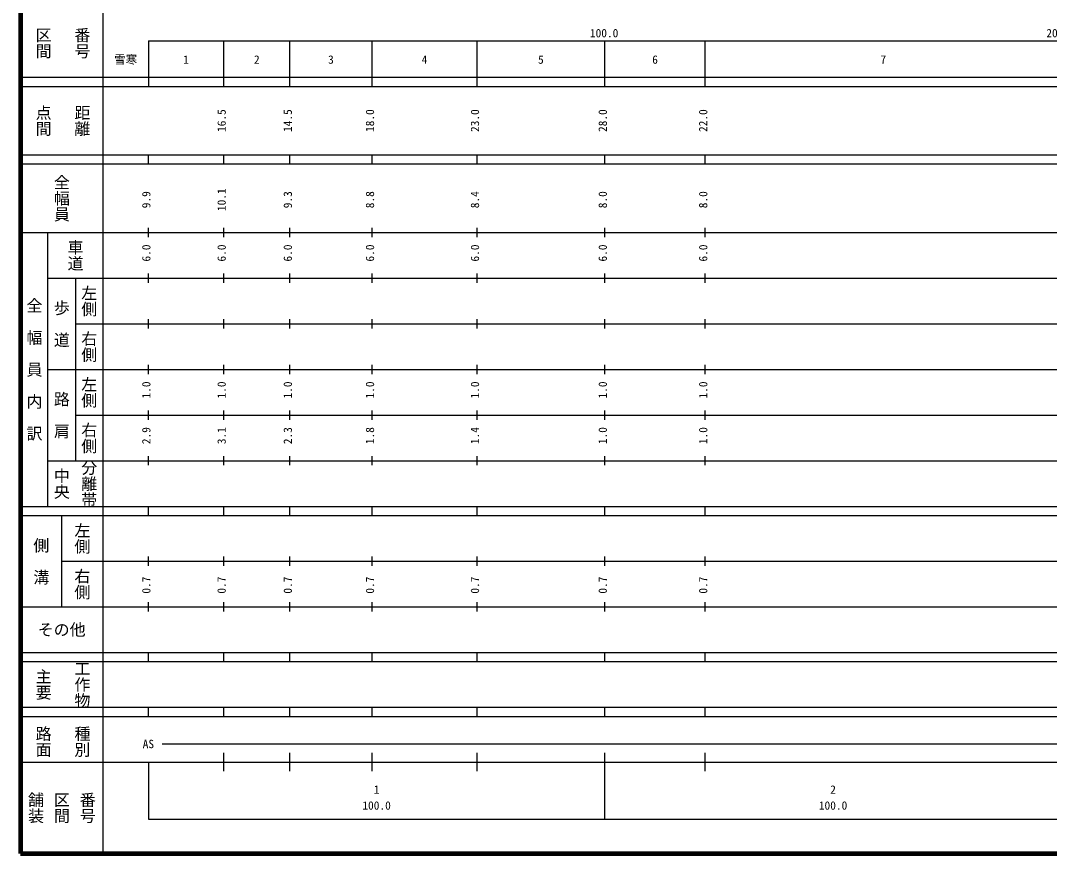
# Model space of a CAD drawing. Units: millimetres on the paper, enlarged 1000 times. Extents: x 40000 to 680000, y 20000 to 380000.
# Drawn here: x 40000 to 265404, y 20000 to 202409 of the extents above; entities that cross this region are included whole.
import ezdxf
from ezdxf.enums import TextEntityAlignment as Align

# ---------------------------------------------------------------- set-up
doc = ezdxf.new("R2010")
doc.units = ezdxf.units.MM
doc.header["$LTSCALE"] = 1000
doc.layers.add('M-TTL', color=2, linetype='Continuous', lineweight=140)
doc.layers.add('M-TTL-BAND', color=7, linetype='Continuous', lineweight=25)
doc.styles.add('@ＭＳ ゴシック', font='')
doc.styles.add('ＭＳ ゴシック', font='')
doc.styles.get('@ＭＳ ゴシック').set_extended_font_data('@MS Gothic')
doc.styles.get('ＭＳ ゴシック').set_extended_font_data('MS Gothic')

msp = doc.modelspace()

# ---------------------------------------------------------------- linework, layer by layer
at = {"layer": 'M-TTL'}
for p, q in [((40000, 380000), (40000, 20000)), ((40000, 20000), (680000, 20000))]:
    msp.add_line(p, q, dxfattribs=at)
at = {"layer": 'M-TTL-BAND'}
for p, q in [((58000, 370000), (58000, 20000)), ((68000, 198000), (579000, 198000)), ((68000, 198000), (68000, 188000)), ((84500, 188000), (84500, 198000)), ((99000, 188000), (99000, 198000)), ((117000, 188000), (117000, 198000)), ((140000, 188000), (140000, 198000)), ((168000, 188000), (168000, 198000)), ((190000, 188000), (190000, 198000)), ((40000, 190000), (579000, 190000)), ((40000, 188000), (579000, 188000)), ((40000, 173000), (579000, 173000)), ((68000, 171000), (68000, 173000)), ((84500, 171000), (84500, 173000)), ((99000, 171000), (99000, 173000)), ((117000, 171000), (117000, 173000)), ((140000, 171000), (140000, 173000)), ((168000, 171000), (168000, 173000)), ((190000, 171000), (190000, 173000)), ((40000, 171000), (579000, 171000)), ((40000, 156000), (579000, 156000)), ((46000, 96000), (46000, 156000)), ((68000, 155000), (68000, 157000)), ((84500, 155000), (84500, 157000)), ((99000, 155000), (99000, 157000)), ((117000, 155000), (117000, 157000)), ((140000, 155000), (140000, 157000)), ((168000, 155000), (168000, 157000)), ((190000, 155000), (190000, 157000)), ((68000, 145000), (68000, 147000)), ((84500, 145000), (84500, 147000)), ((99000, 145000), (99000, 147000)), ((117000, 145000), (117000, 147000)), ((140000, 145000), (140000, 147000)), ((168000, 145000), (168000, 147000)), ((190000, 145000), (190000, 147000)), ((46000, 146000), (579000, 146000)), ((52000, 146000), (52000, 106000)), ((52000, 136000), (579000, 136000)), ((68000, 135000), (68000, 137000)), ((84500, 135000), (84500, 137000)), ((99000, 135000), (99000, 137000)), ((117000, 135000), (117000, 137000)), ((140000, 135000), (140000, 137000)), ((168000, 135000), (168000, 137000)), ((190000, 135000), (190000, 137000)), ((68000, 125000), (68000, 127000)), ((84500, 125000), (84500, 127000)), ((99000, 125000), (99000, 127000)), ((117000, 125000), (117000, 127000)), ((140000, 125000), (140000, 127000)), ((168000, 125000), (168000, 127000)), ((190000, 125000), (190000, 127000)), ((46000, 126000), (579000, 126000)), ((52000, 116000), (579000, 116000)), ((68000, 115000), (68000, 117000)), ((84500, 115000), (84500, 117000)), ((99000, 115000), (99000, 117000)), ((117000, 115000), (117000, 117000)), ((140000, 115000), (140000, 117000)), ((168000, 115000), (168000, 117000)), ((190000, 115000), (190000, 117000)), ((46000, 106000), (579000, 106000)), ((68000, 105000), (68000, 107000)), ((84500, 105000), (84500, 107000)), ((99000, 105000), (99000, 107000)), ((117000, 105000), (117000, 107000)), ((140000, 105000), (140000, 107000)), ((168000, 105000), (168000, 107000)), ((190000, 105000), (190000, 107000)), ((40000, 96000), (579000, 96000)), ((68000, 94000), (68000, 96000)), ((84500, 94000), (84500, 96000)), ((99000, 94000), (99000, 96000)), ((117000, 94000), (117000, 96000)), ((140000, 94000), (140000, 96000)), ((168000, 94000), (168000, 96000)), ((190000, 94000), (190000, 96000)), ((40000, 94000), (579000, 94000)), ((49000, 94000), (49000, 74000)), ((49000, 84000), (579000, 84000)), ((68000, 83000), (68000, 85000)), ((84500, 83000), (84500, 85000)), ((99000, 83000), (99000, 85000)), ((117000, 83000), (117000, 85000)), ((140000, 83000), (140000, 85000)), ((168000, 83000), (168000, 85000)), ((190000, 83000), (190000, 85000)), ((68000, 73000), (68000, 75000)), ((84500, 73000), (84500, 75000)), ((99000, 73000), (99000, 75000)), ((117000, 73000), (117000, 75000)), ((140000, 73000), (140000, 75000)), ((168000, 73000), (168000, 75000)), ((190000, 73000), (190000, 75000)), ((40000, 74000), (579000, 74000)), ((40000, 64000), (579000, 64000)), ((68000, 62000), (68000, 64000)), ((84500, 62000), (84500, 64000)), ((99000, 62000), (99000, 64000)), ((117000, 62000), (117000, 64000)), ((140000, 62000), (140000, 64000)), ((168000, 62000), (168000, 64000)), ((190000, 62000), (190000, 64000)), ((40000, 62000), (579000, 62000)), ((40000, 52000), (579000, 52000)), ((68000, 50000), (68000, 52000)), ((84500, 50000), (84500, 52000)), ((99000, 50000), (99000, 52000)), ((117000, 50000), (117000, 52000)), ((140000, 50000), (140000, 52000)), ((168000, 50000), (168000, 52000)), ((190000, 50000), (190000, 52000)), ((40000, 50000), (579000, 50000)), ((71000, 44000), (565000, 44000)), ((84500, 38000), (84500, 42000)), ((99000, 38000), (99000, 42000)), ((117000, 38000), (117000, 42000)), ((140000, 38000), (140000, 42000)), ((168000, 27500), (168000, 42000)), ((190000, 38000), (190000, 42000)), ((40000, 40000), (579000, 40000)), ((68000, 40000), (68000, 27500)), ((68000, 27500), (579000, 27500))]:
    msp.add_line(p, q, dxfattribs=at)

# ---------------------------------------------------------------- texts
at = {"layer": 'M-TTL-BAND', "style": '@ＭＳ ゴシック'}
for s, p in [('区間', (45000, 197500)), ('番号', (53500, 197500)), ('点間', (45000, 180500)), ('距離', (53500, 180500)), ('全幅員', (49000, 163500)), ('車道', (52000, 151000)), ('左側', (55000, 141000)), ('全\u3000幅\u3000員\u3000内\u3000訳', (43000, 126000)), ('歩\u3000道', (49000, 136000)), ('右側', (55000, 131000)), ('左側', (55000, 121000)), ('路\u3000肩', (49000, 116000)), ('右側', (55000, 111000)), ('分離帯', (55000, 101000)), ('中央', (49000, 101000)), ('左側', (53500, 89000)), ('側\u3000溝', (44500, 84000)), ('右側', (53500, 79000)), ('工作物', (53500, 57000)), ('主要', (45000, 57000)), ('路面', (45000, 44500)), ('種別', (53500, 44500)), ('舗装', (43333, 30000)), ('区間', (49000, 30000)), ('番号', (54667, 30000))]:
    msp.add_text(s, height=2566, rotation=270, dxfattribs=at).set_placement(p, align=Align.MIDDLE_CENTER)
at = {"layer": 'M-TTL-BAND', "style": 'ＭＳ ゴシック'}
for s, p in [('100.0', (167844, 198195)), ('200.0', (267844, 198195)), ('雪寒', (63017, 192405)), ('1', (76250, 192405)), ('2', (91750, 192405)), ('3', (108000, 192405)), ('4', (128500, 192405)), ('5', (154000, 192405)), ('6', (179000, 192405)), ('7', (229000, 192405)), ('AS', (68000, 42500)), ('1', (118000, 32523)), ('2', (218000, 32523)), ('100.0', (118000, 29033)), ('100.0', (218000, 29033))]:
    msp.add_text(s, height=1833, dxfattribs=at).set_placement(p, align=Align.BOTTOM_CENTER)
for s, p in [('16.5', (85500, 180500)), ('14.5', (100000, 180500)), ('18.0', (118000, 180500)), ('23.0', (141000, 180500)), ('28.0', (169000, 180500)), ('22.0', (191000, 180500)), ('9.9', (69000, 163174)), ('10.1', (85500, 163174)), ('9.3', (100000, 163174)), ('8.8', (118000, 163174)), ('8.4', (141000, 163174)), ('8.0', (169000, 163174)), ('8.0', (191000, 163174)), ('6.0', (69000, 151500)), ('6.0', (85500, 151500)), ('6.0', (100000, 151500)), ('6.0', (118000, 151500)), ('6.0', (141000, 151500)), ('6.0', (169000, 151500)), ('6.0', (191000, 151500)), ('1.0', (69000, 121500)), ('1.0', (85500, 121500)), ('1.0', (100000, 121500)), ('1.0', (118000, 121500)), ('1.0', (141000, 121500)), ('1.0', (169000, 121500)), ('1.0', (191000, 121500)), ('2.9', (69000, 111500)), ('3.1', (85500, 111500)), ('2.3', (100000, 111500)), ('1.8', (118000, 111500)), ('1.4', (141000, 111500)), ('1.0', (169000, 111500)), ('1.0', (191000, 111500)), ('0.7', (69000, 78764)), ('0.7', (85500, 78764)), ('0.7', (100000, 78764)), ('0.7', (118000, 78764)), ('0.7', (141000, 78764)), ('0.7', (169000, 78764)), ('0.7', (191000, 78764))]:
    msp.add_text(s, height=1833, rotation=90, dxfattribs=at).set_placement(p, align=Align.BOTTOM_CENTER)
msp.add_text('その他', height=2566, dxfattribs=at).set_placement((49000, 69000), align=Align.MIDDLE_CENTER)

doc.saveas('drawing.dxf')
